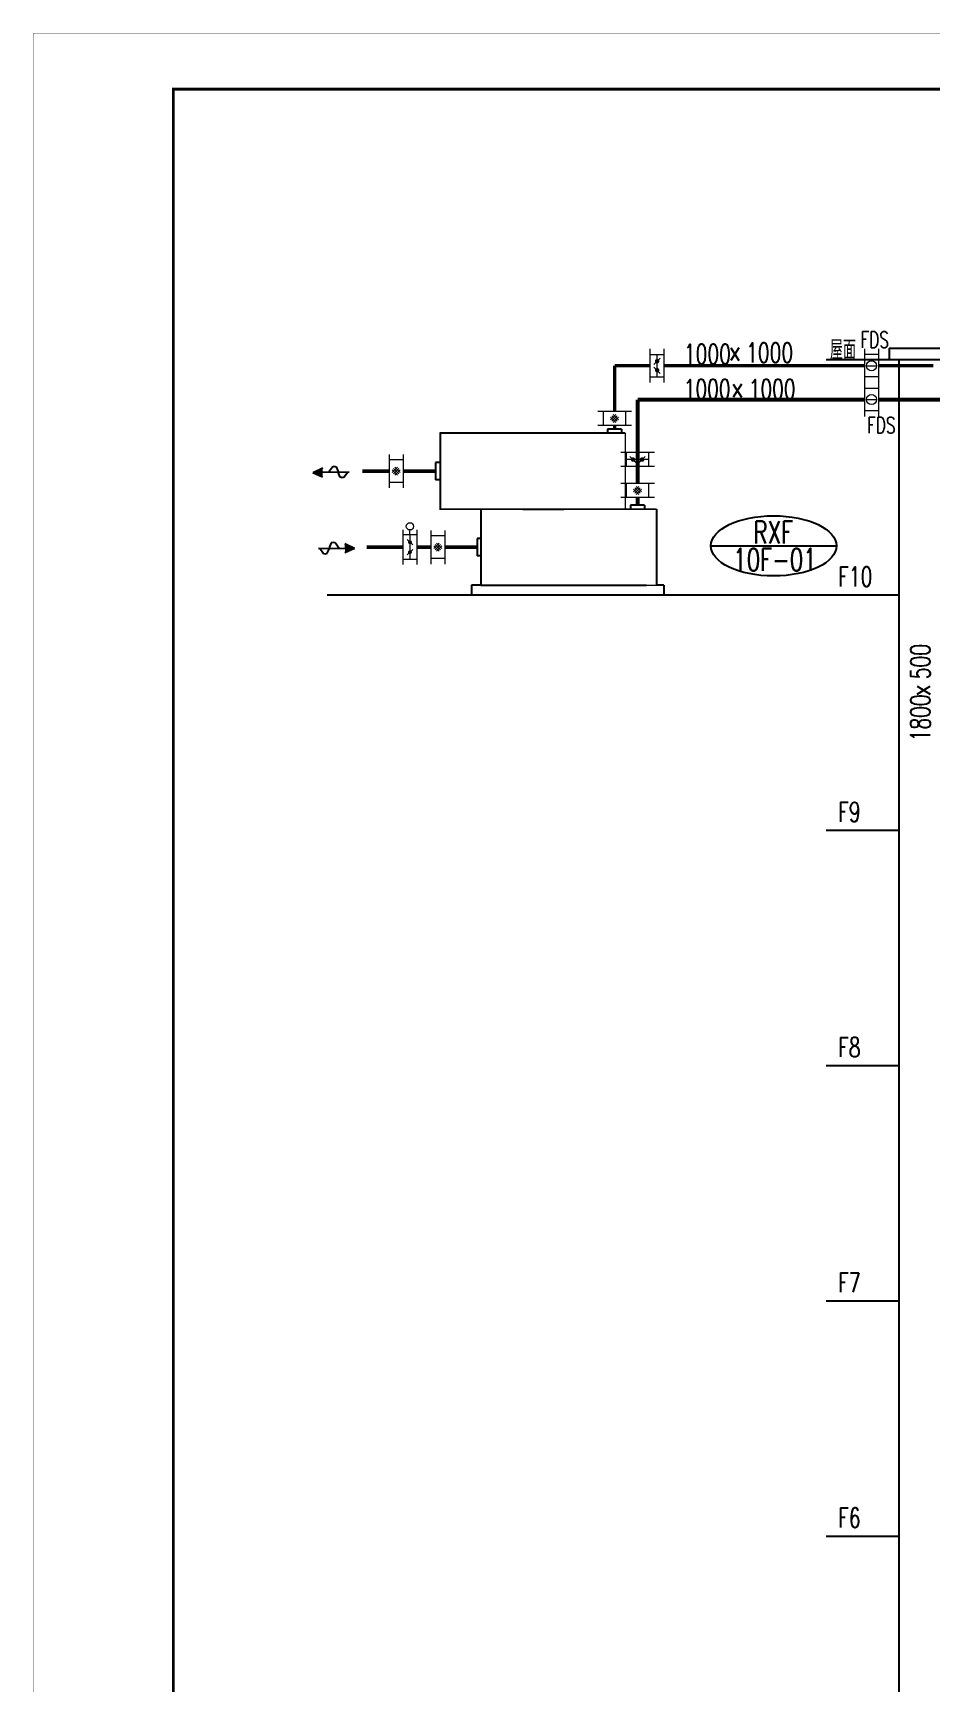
# Model space of a CAD drawing. Extents: x -778003 to -147913, y -2164908 to -814216.
# Drawn here: x -484128 to -468111, y -1069687 to -1040252 of the extents above; entities that cross this region are included whole.
import ezdxf

# ---------------------------------------------------------------- set-up
doc = ezdxf.new("R2010")
doc.units = 0
doc.header["$LTSCALE"] = 1000
doc.header["$MEASUREMENT"] = 0
doc.layers.get('0').update_dxf_attribs({"linetype": 'CONTINUOUS'})
for name, color, linetype in [('ACS_COM', 7, 'CONTINUOUS'), ('ACS_空调机组', 2, 'CONTINUOUS'), ('DUCT-排风标注', 3, 'CONTINUOUS'), ('H-DIM-设备', 3, 'CONTINUOUS')]:
    doc.layers.add(name, color=color, linetype=linetype)
doc.layers.add('ACS_FG_FL', color=7, linetype='CONTINUOUS', lineweight=15)
doc.layers.add('ACS_FG_FM', color=7, linetype='CONTINUOUS', lineweight=15)
doc.styles.add('JD', font='ROMANS2.shx', dxfattribs={"width": 0.7, "bigfont": 'HZDF2.shx'})

# ---------------------------------------------------------------- blocks, each defined once
blk = doc.blocks.new('A1')
for points, const_width in [([(-584266, -1025182), (-500166, -1025182), (-500166, -965782), (-584266, -965782)], 5), ([(-507666, -966782), (-581766, -966782), (-581766, -1024182), (-507666, -1024182)], 50)]:
    blk.add_lwpolyline(points, close=True, dxfattribs=dict(const_width=const_width))

msp = doc.modelspace()

# ---------------------------------------------------------------- linework, layer by layer
for p, q in [((-469981.6, -1046080.8), (-468687.1, -1046080.8)), ((-469981.6, -1046080.8), (-468687.1, -1046080.8)), ((-469981.6, -1046080.8), (-468687.1, -1046080.8)), ((-469981.6, -1050280.8), (-468687.1, -1050280.8)), ((-469981.6, -1054480.8), (-468687.1, -1054480.8)), ((-469981.6, -1058680.9), (-468687.1, -1058680.9)), ((-469981.6, -1062880.9), (-468687.1, -1062880.9)), ((-469981.6, -1067081), (-468687.1, -1067081))]:
    msp.add_line(p, q)
at = {"color": 4}
for p, q in [((-479135.5, -1048096.4), (-478962, -1048174.4)), ((-479131.5, -1048096.4), (-478959.2, -1048015.7)), ((-478488.5, -1048091.4), (-479131.5, -1048096.4)), ((-478857.4, -1048094.3), (-478787.6, -1047996.1)), ((-478787.6, -1047996.1), (-478753.6, -1047987.3)), ((-478753.6, -1047987.3), (-478719.4, -1047998.4)), ((-478719.4, -1047998.4), (-478689.2, -1048069.2)), ((-478689.2, -1048069.2), (-478686.9, -1048084.1)), ((-478686.9, -1048084.1), (-478679.1, -1048109.2)), ((-478648.5, -1048181.2), (-478678.7, -1048110.4)), ((-478515, -1048091.6), (-478580.3, -1048183.5)), ((-478614.3, -1048192.3), (-478648.5, -1048181.2)), ((-478580.3, -1048183.5), (-478614.3, -1048192.3))]:
    msp.add_line(p, q, dxfattribs=at)
at = {"color": 3}
for p, q in [((-479038.2, -1049448.4), (-478395.3, -1049453.4)), ((-479011.7, -1049448.6), (-478946.4, -1049540.5)), ((-478946.4, -1049540.5), (-478912.4, -1049549.3)), ((-478912.4, -1049549.3), (-478878.2, -1049538.2)), ((-478878.2, -1049538.2), (-478848, -1049467.4)), ((-478839.9, -1049441.1), (-478847.6, -1049466.2)), ((-478837.5, -1049426.2), (-478839.9, -1049441.1)), ((-478807.3, -1049355.4), (-478837.5, -1049426.2)), ((-478773.1, -1049344.3), (-478807.3, -1049355.4)), ((-478739.1, -1049353.1), (-478773.1, -1049344.3)), ((-478669.4, -1049451.3), (-478739.1, -1049353.1)), ((-478395.3, -1049453.4), (-478567.5, -1049372.7)), ((-478391.3, -1049453.4), (-478564.8, -1049531.4))]:
    msp.add_line(p, q, dxfattribs=at)
msp.add_lwpolyline([(-481625.2, -1041254.7), (-401025.2, -1041254.7), (-401025.2, -1098654.7), (-481625.2, -1098654.7)], close=True)
at = {"color": 4, "const_width": 69}
for points in [[(-477775, -1048073.8), (-478252.7, -1048073.8)], [(-476951.7, -1048073.8), (-477525, -1048073.8)]]:
    msp.add_lwpolyline(points, dxfattribs=at)
at = {"color": 3, "const_width": 69}
for points in [[(-477529.9, -1049430.8), (-478179, -1049430.8)], [(-477030.8, -1049430.8), (-477279.9, -1049430.8)], [(-476207.5, -1049430.8), (-476780.8, -1049430.8)]]:
    msp.add_lwpolyline(points, dxfattribs=at)
at = {"color": 4}
msp.add_solid([(-478959.2, -1048015.7), (-479131.5, -1048096.4), (-478962, -1048174.4)], dxfattribs=at)
at = {"color": 3}
msp.add_solid([(-478567.5, -1049372.7), (-478395.3, -1049453.4), (-478564.8, -1049531.4)], dxfattribs=at)
at = {"layer": 'ACS_COM'}
for p, q in [((-468854.4, -1045880.8), (-468854.4, -1046080.8)), ((-468854.4, -1045880.8), (-465423.6, -1045880.8)), ((-468854.4, -1046080.8), (-465423.6, -1046080.8)), ((-468687.1, -1046080.8), (-468687.1, -1088381.2)), ((-476137.5, -1050109.3), (-476308.9, -1050109.3)), ((-476308.9, -1050109.3), (-476308.9, -1050280.8)), ((-476137.5, -1050109.3), (-476308.9, -1050109.3)), ((-476308.9, -1050109.3), (-476308.9, -1050280.8)), ((-472878.9, -1050109.3), (-473002.4, -1050109.3)), ((-472878.9, -1050109.3), (-472878.9, -1050280.8)), ((-472878.9, -1050109.3), (-472878.9, -1050280.8)), ((-478882.8, -1050280.8), (-468687.1, -1050280.8))]:
    msp.add_line(p, q, dxfattribs=at)
at = {"layer": 'ACS_COM', "color": 5, "const_width": 60}
for points in [[(-473753.4, -1046191.7), (-473753.4, -1047006.5)], [(-473121.5, -1046191.7), (-473753.4, -1046191.7)], [(-472516.8, -1046191.7), (-472871.5, -1046191.7)], [(-469298.1, -1046191.7), (-472871.5, -1046191.7)], [(-468067.8, -1046191.7), (-469048.1, -1046191.7)], [(-473753.4, -1047322.4), (-473753.4, -1047256.5)]]:
    msp.add_lwpolyline(points, dxfattribs=at)
at = {"layer": 'ACS_COM', "color": 2, "const_width": 69}
for points in [[(-473344.7, -1046795.7), (-469298.1, -1046795.7)], [(-473344.7, -1048291.1), (-473344.7, -1046795.7)], [(-473344.7, -1048679.4), (-473344.7, -1048541.1)]]:
    msp.add_lwpolyline(points, dxfattribs=at)
at = {"layer": 'ACS_COM', "color": 2}
msp.add_lwpolyline([(-469048.1, -1046795.7, 69, 69, 0), (-466938.9, -1046795.7, 68.6, 68.6, 0), (-466938.8, -1084950.3, 68.6, 68.6, 0), (-465470.1, -1084950.4, 68.6, 68.6, 0)], format="xyseb", dxfattribs=at)
at = {"layer": 'ACS_FG_FL'}
for p, q in [((-473121.5, -1046491.7), (-473121.5, -1045891.7)), ((-473121.5, -1045991.7), (-472871.5, -1045991.7)), ((-472871.5, -1046491.7), (-472871.5, -1045891.7)), ((-469298.1, -1045891.7), (-469298.1, -1046491.7)), ((-469048.1, -1045991.7), (-469298.1, -1045991.7)), ((-469048.1, -1045891.7), (-469048.1, -1046491.7)), ((-473121.5, -1046391.7), (-472871.5, -1046391.7)), ((-469048.1, -1046391.7), (-469298.1, -1046391.7)), ((-469298.1, -1046495.7), (-469298.1, -1047095.7)), ((-469048.1, -1046595.7), (-469298.1, -1046595.7)), ((-469048.1, -1046495.7), (-469048.1, -1047095.7)), ((-473453.4, -1047006.5), (-474053.4, -1047006.5)), ((-473453.4, -1047256.5), (-474053.4, -1047256.5)), ((-473953.4, -1047256.5), (-473953.4, -1047006.5)), ((-473553.4, -1047256.5), (-473553.4, -1047006.5)), ((-469048.1, -1046995.7), (-469298.1, -1046995.7)), ((-477775, -1047773.8), (-477775, -1048373.8)), ((-477525, -1047773.8), (-477525, -1048373.8)), ((-473044.7, -1047741.9), (-473644.7, -1047741.9)), ((-473544.7, -1047991.9), (-473544.7, -1047741.9)), ((-473144.7, -1047991.9), (-473144.7, -1047741.9)), ((-477525, -1047873.8), (-477775, -1047873.8)), ((-473044.7, -1047991.9), (-473644.7, -1047991.9)), ((-477525, -1048273.8), (-477775, -1048273.8)), ((-473044.7, -1048291.1), (-473644.7, -1048291.1)), ((-473544.7, -1048541.1), (-473544.7, -1048291.1)), ((-473144.7, -1048541.1), (-473144.7, -1048291.1)), ((-473044.7, -1048541.1), (-473644.7, -1048541.1)), ((-477030.8, -1049130.8), (-477030.8, -1049730.8)), ((-476780.8, -1049230.8), (-477030.8, -1049230.8)), ((-476780.8, -1049130.8), (-476780.8, -1049730.8)), ((-476780.8, -1049630.8), (-477030.8, -1049630.8))]:
    msp.add_line(p, q, dxfattribs=at)
at = {"layer": 'ACS_FG_FL', "color": 1}
for p, q in [((-477528.7, -1049123.2), (-477528.7, -1049738.4)), ((-477279.9, -1049209.6), (-477528.7, -1049209.6)), ((-477355.4, -1049391.2), (-477453.2, -1049293.5)), ((-477404.3, -1049209.6), (-477404.3, -1049123.2)), ((-477404.3, -1049209.6), (-477404.3, -1049652)), ((-477279.9, -1049123.2), (-477279.9, -1049738.4)), ((-477355.4, -1049470.4), (-477453.2, -1049568.2)), ((-477279.9, -1049652), (-477528.7, -1049652))]:
    msp.add_line(p, q, dxfattribs=at)
at = {"layer": 'ACS_FG_FL', "color": 1, "const_width": 34.6}
for points in [[(-477387, -1049342.4, -1), (-477421.6, -1049342.4, -1)], [(-477387, -1049519.3, -1), (-477421.6, -1049519.3, -1)]]:
    msp.add_lwpolyline(points, format="xyb", close=True, dxfattribs=at)
at = {"layer": 'ACS_FG_FL', "color": 1}
msp.add_circle((-477404.3, -1049058.4), 64.8, dxfattribs=at)
at = {"layer": 'ACS_FG_FM'}
for p, q in [((-473053.1, -1046168.3), (-472940, -1046055.2)), ((-472996.5, -1046391.7), (-472996.5, -1045991.7)), ((-473053.1, -1046215.2), (-472940, -1046328.3)), ((-469268.4, -1046191.7), (-469077.9, -1046191.7)), ((-469268.4, -1046795.7), (-469077.9, -1046795.7)), ((-473824.7, -1047155.3), (-473729.7, -1047060.2)), ((-473824.7, -1047107.8), (-473729.7, -1047202.8)), ((-473801, -1047084), (-473705.9, -1047179)), ((-473801, -1047179), (-473705.9, -1047084)), ((-473777.2, -1047060.2), (-473682.2, -1047155.3)), ((-473777.2, -1047202.8), (-473682.2, -1047107.8)), ((-473144.7, -1047866.9), (-473544.7, -1047866.9)), ((-473368.1, -1047923.5), (-473481.2, -1047810.4)), ((-473321.2, -1047923.5), (-473208.1, -1047810.4)), ((-477721.3, -1048097.6), (-477626.3, -1048002.6)), ((-477626.3, -1048145.1), (-477721.3, -1048050.1)), ((-477697.5, -1048121.3), (-477602.5, -1048026.3)), ((-477602.5, -1048121.3), (-477697.5, -1048026.3)), ((-477578.8, -1048097.6), (-477673.8, -1048002.6)), ((-477673.8, -1048145.1), (-477578.8, -1048050.1)), ((-473415.9, -1048439.8), (-473320.9, -1048344.8)), ((-473415.9, -1048392.3), (-473320.9, -1048487.4)), ((-473392.2, -1048368.6), (-473297.1, -1048463.6)), ((-473392.2, -1048463.6), (-473297.1, -1048368.6)), ((-473368.4, -1048344.8), (-473273.4, -1048439.8)), ((-473368.4, -1048487.4), (-473273.4, -1048392.3)), ((-476977.1, -1049454.6), (-476882.1, -1049359.6)), ((-476882.1, -1049502.1), (-476977.1, -1049407.1)), ((-476953.3, -1049478.3), (-476858.3, -1049383.3)), ((-476858.3, -1049478.3), (-476953.3, -1049383.3)), ((-476834.6, -1049454.6), (-476929.6, -1049359.6)), ((-476929.6, -1049502.1), (-476834.6, -1049407.1))]:
    msp.add_line(p, q, dxfattribs=at)
at = {"layer": 'ACS_FG_FM', "const_width": 40}
for points in [[(-473016.5, -1046111.7, -1), (-472976.5, -1046111.7, -1)], [(-473016.5, -1046271.7, -1), (-472976.5, -1046271.7, -1)], [(-473424.7, -1047886.9, -1), (-473424.7, -1047846.9, -1)], [(-473264.7, -1047886.9, -1), (-473264.7, -1047846.9, -1)]]:
    msp.add_lwpolyline(points, format="xyb", close=True, dxfattribs=at)
at = {"layer": 'ACS_FG_FM'}
for centre in [(-469173.1, -1046191.7), (-469173.1, -1046795.7)]:
    msp.add_circle(centre, 90, dxfattribs=at)
at = {"layer": 'ACS_空调机组', "color": 2}
for p, q in [((-473564.1, -1047395.3), (-476868.2, -1047395.3)), ((-476868.2, -1047395.3), (-476868.2, -1048752.3)), ((-473878.4, -1047322.4), (-473878.4, -1047395.3)), ((-473628.4, -1047322.4), (-473878.4, -1047322.4)), ((-473628.4, -1047322.4), (-473628.4, -1047395.3)), ((-476881.7, -1047917.6), (-476951.7, -1047917.6)), ((-476951.7, -1047917.6), (-476951.7, -1048230)), ((-476881.7, -1048230), (-476951.7, -1048230)), ((-476137.5, -1048752.3), (-476137.5, -1050109.3)), ((-473469.7, -1048679.4), (-473469.7, -1048752.3)), ((-473219.7, -1048679.4), (-473469.7, -1048679.4)), ((-473219.7, -1048679.4), (-473219.7, -1048752.3)), ((-473002.4, -1050109.3), (-473002.4, -1048752.3)), ((-476137.5, -1049274.6), (-476207.5, -1049274.6)), ((-476207.5, -1049274.6), (-476207.5, -1049587)), ((-476137.5, -1049587), (-476207.5, -1049587)), ((-476137.5, -1050109.3), (-473185.6, -1050109.3))]:
    msp.add_line(p, q, dxfattribs=at)
at = {"layer": 'ACS_空调机组', "color": 8}
msp.add_line((-475392.6, -1048752.3), (-474661.2, -1048752.3), dxfattribs=at)
at = {"layer": 'ACS_空调机组', "color": 2, "const_width": 25}
for points in [[(-473564.1, -1047395.3), (-476868.2, -1047395.3), (-476868.2, -1048752.3), (-476137.5, -1048752.3), (-474661.2, -1048752.3)], [(-473564.1, -1048752.3), (-473564.1, -1047395.3)], [(-473002.4, -1048752.3), (-473002.4, -1050109.3), (-476137.5, -1050109.3), (-476137.5, -1048752.3)], [(-476124, -1048752.3), (-475392.6, -1048752.3)], [(-474661.2, -1048752.3), (-473002.4, -1048752.3)]]:
    msp.add_lwpolyline(points, dxfattribs=at)
at = {"layer": 'H-DIM-设备'}
msp.add_line((-472037.6, -1049407.2), (-469797.6, -1049407.2), dxfattribs=at)
msp.add_ellipse((-470917.6, -1049407.2), major_axis=(-1120, 0), ratio=0.48, dxfattribs=at)

# ---------------------------------------------------------------- block references
msp.add_blockref('A1', (100141.1, -74472.9))

# ---------------------------------------------------------------- texts
at = {"linetype": 'Continuous', "style": 'JD', "width": 0.7}
for s, height, p in [('屋面', 347.29, (-469912.5, -1046080.8)), ('F10', 350, (-469765.8, -1050129.8)), ('F9', 350, (-469765.8, -1054329.9)), ('F8', 350, (-469765.8, -1058529.9)), ('F7', 350, (-469765.8, -1062730)), ('F6', 350, (-469765.8, -1066930))]:
    msp.add_text(s, height=height, dxfattribs=at).set_placement(p)
at = {"layer": 'ACS_FG_FM', "style": 'JD', "width": 0.7}
for p in [(-469367.3, -1045869.2), (-469249.8, -1047394.7)]:
    msp.add_text('FDS', height=285.71, dxfattribs=at).set_placement(p)
at = {"layer": 'DUCT-排风标注', "style": 'JD', "width": 0.7}
for s, height, rotation, p in [('1000', 350, 360, (-472519.6, -1046158)), ('1000', 350, 360, (-471409.2, -1046133.8)), ('×', 347.3, 360, (-471724.2, -1046133.8)), ('1000', 350, 360, (-472524.5, -1046784.9)), ('×', 347.3, 360, (-471679.8, -1046784.9)), ('1000', 350, 360, (-471364.8, -1046784.9)), ('500', 350, 90, (-468124.4, -1051787.6)), ('×', 347.3, 90, (-468094.2, -1052098)), ('1800', 350, 90, (-468124.4, -1052898))]:
    msp.add_text(s, height=height, rotation=rotation, dxfattribs=at).set_placement(p)
at = {"layer": 'H-DIM-设备', "style": 'JD', "width": 0.7}
for tag, p in [('RXF', (-471276.4, -1049366)), ('10F-01', (-471638.4, -1049853.7))]:
    msp.add_attdef(tag, p, 'xxx', height=400, dxfattribs=at)

doc.saveas('drawing.dxf')
